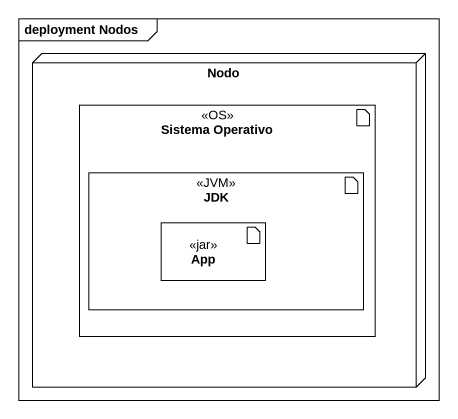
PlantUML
@startuml
mainframe deployment Nodos
node Nodo {
  artifact "Sistema Operativo" as Sistema_Operativo <<OS>> {
    artifact JDK <<JVM>> {
      artifact App <<jar>>
    }
  }
}
@enduml
